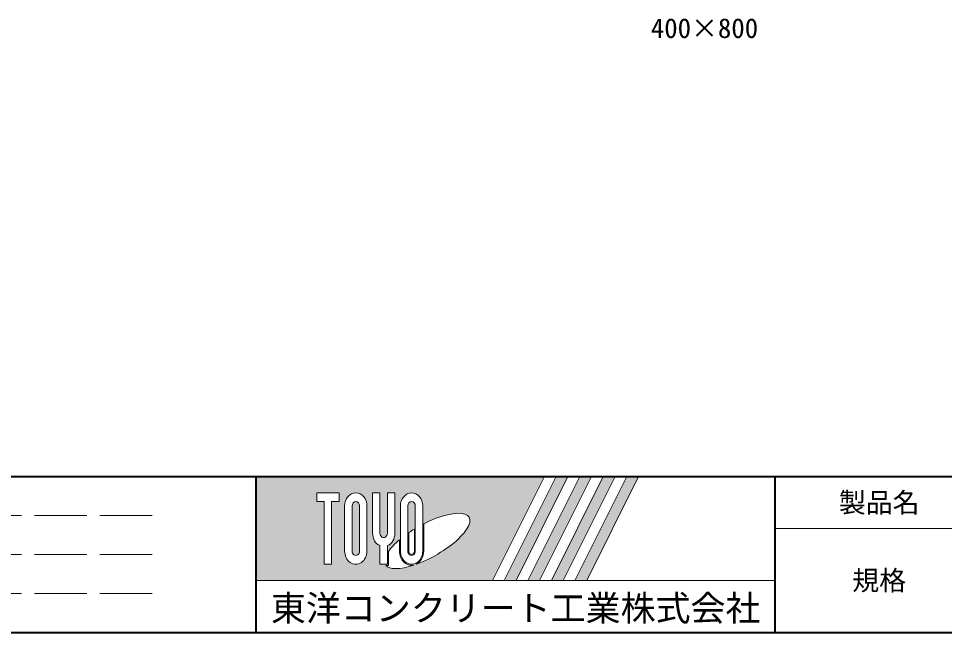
# Model space of a CAD drawing. Units: millimetres at full size; details may follow other scales. Extents: x -3301 to 90699, y 107523 to 139162.
# Drawn here: x 16659 to 18888, y 128499 to 129976 of the extents above; entities that cross this region are included whole.
import ezdxf
from ezdxf.enums import TextEntityAlignment as Align

# ---------------------------------------------------------------- set-up
doc = ezdxf.new("R2010")
doc.units = ezdxf.units.MM
doc.header["$LTSCALE"] = 21
doc.linetypes.add('DASHED', pattern=[7.5, 6, -1.5])
doc.linetypes.add('USER1', pattern=[1.35, 0.75, -0.6])
for name, color, linetype, lineweight in [('0_2', 7, 'USER1', 9), ('図枠', 7, 'Continuous', 5), ('補助線', 8, 'Continuous', 13)]:
    doc.layers.add(name, color=color, linetype=linetype, lineweight=lineweight)
doc.styles.add('ＭＳ ゴシック', font='')
doc.styles.get('ＭＳ ゴシック').set_extended_font_data('MS Gothic')

msp = doc.modelspace()

# ---------------------------------------------------------------- hatches: boundary and pattern name
at = {"layer": '図枠'}
h = msp.add_hatch(color=256, dxfattribs=at)
h.paths.add_polyline_path([(17230.46, 128874.01), (17230.46, 128624.01), (17799.6, 128624.01), (17924.6, 128874.01)])
edge = h.paths.add_edge_path(flags=16)
edge.add_ellipse((17642.27, 128719.21), major_axis=(101.01, 56.54), ratio=0.3471473, start_angle=-144.31122, end_angle=72.1899, ccw=False)
edge.add_ellipse((17604.87, 128694.8), major_axis=(0, 34.38), ratio=0.8463542, start_angle=-160.70346, end_angle=-90)
edge.add_line((17633.96, 128694.8), (17633.96, 128760.33))
edge = h.paths.add_edge_path(flags=16)
edge.add_ellipse((17604.87, 128803.22), major_axis=(0, 31.73), ratio=0.8463542, start_angle=-90, end_angle=90, ccw=False)
edge.add_line((17631.72, 128803.22), (17631.72, 128694.8))
edge.add_ellipse((17604.87, 128694.8), major_axis=(0, 31.73), ratio=0.8463542, start_angle=90, end_angle=-90, ccw=False)
edge.add_line((17578.01, 128694.8), (17578.01, 128803.22))
edge = h.paths.add_edge_path(flags=16)
edge.add_line((17613.82, 128803.22), (17613.82, 128694.8))
edge.add_ellipse((17604.87, 128694.8), major_axis=(0, 10.58), ratio=0.8463542, start_angle=90, end_angle=-90, ccw=False)
edge.add_line((17595.91, 128694.8), (17595.91, 128803.22))
edge.add_ellipse((17604.87, 128803.22), major_axis=(0, 10.58), ratio=0.8463542, start_angle=-90, end_angle=90, ccw=False)
edge = h.paths.add_edge_path(flags=16)
edge.add_line((17611.58, 128747.8), (17611.58, 128694.8))
edge.add_ellipse((17604.87, 128694.8), major_axis=(0, 7.93), ratio=0.8463542, start_angle=90, end_angle=-90, ccw=False)
edge.add_line((17598.15, 128694.8), (17598.15, 128739.13))
edge.add_ellipse((17642.27, 128719.21), major_axis=(101.01, 56.54), ratio=0.3471473, start_angle=107.79174, end_angle=126.47132, ccw=False)
edge = h.paths.add_edge_path(flags=16)
edge.add_ellipse((17537.73, 128737.77), major_axis=(0, 31.73), ratio=0.8463542, start_angle=-163.34117, end_angle=-90, ccw=False)
edge.add_line((17546.68, 128707.86), (17546.68, 128663.07))
edge.add_line((17546.68, 128663.07), (17528.78, 128663.07))
edge.add_line((17528.78, 128663.07), (17528.78, 128707.86))
edge.add_ellipse((17537.73, 128737.77), major_axis=(0, 31.73), ratio=0.8463542, start_angle=90, end_angle=163.34117, ccw=False)
edge.add_line((17510.87, 128737.77), (17510.87, 128834.95))
edge.add_line((17510.87, 128834.95), (17528.78, 128834.95))
edge.add_line((17528.78, 128834.95), (17528.78, 128737.77))
edge.add_ellipse((17537.73, 128737.77), major_axis=(0, 10.58), ratio=0.8463542, start_angle=90, end_angle=-90)
edge.add_line((17546.68, 128737.77), (17546.68, 128834.95))
edge.add_line((17546.68, 128834.95), (17564.58, 128834.95))
edge.add_line((17564.58, 128834.95), (17564.58, 128737.77))
edge = h.paths.add_edge_path(flags=16)
edge.add_line((17575.77, 128722.17), (17575.77, 128694.8))
edge.add_ellipse((17604.87, 128694.8), major_axis=(0, 34.38), ratio=0.8463542, start_angle=90, end_angle=-171.54427)
edge.add_ellipse((17642.27, 128719.21), major_axis=(101.01, 56.54), ratio=0.3471473, start_angle=-178.64954, end_angle=-148.29244, ccw=False)
edge.add_line((17542.82, 128660.43), (17548.92, 128660.43))
edge.add_line((17548.92, 128660.43), (17548.92, 128693.95))
edge.add_ellipse((17642.27, 128719.21), major_axis=(101.01, 56.54), ratio=0.3471473, start_angle=148.21912, end_angle=165.90812, ccw=False)
edge = h.paths.add_edge_path(flags=16)
edge.add_ellipse((17470.59, 128803.22), major_axis=(0, 31.73), ratio=0.8463542, start_angle=-90, end_angle=90, ccw=False)
edge.add_line((17497.44, 128803.22), (17497.44, 128694.8))
edge.add_ellipse((17470.59, 128694.8), major_axis=(0, 31.73), ratio=0.8463542, start_angle=90, end_angle=-90, ccw=False)
edge.add_line((17443.73, 128694.8), (17443.73, 128803.22))
edge = h.paths.add_edge_path(flags=16)
edge.add_line((17479.54, 128803.22), (17479.54, 128694.8))
edge.add_ellipse((17470.59, 128694.8), major_axis=(0, 10.58), ratio=0.8463542, start_angle=90, end_angle=-90, ccw=False)
edge.add_line((17461.64, 128694.8), (17461.64, 128803.22))
edge.add_ellipse((17470.59, 128803.22), major_axis=(0, 10.58), ratio=0.8463542, start_angle=-90, end_angle=90, ccw=False)
h.paths.add_polyline_path([(17430.31, 128834.95), (17430.31, 128813.79), (17412.4, 128813.79), (17412.4, 128663.07), (17394.5, 128663.07), (17394.5, 128813.79), (17376.6, 128813.79), (17376.6, 128834.95)], flags=16)
for points in [[(17827.96, 128624.01), (17856.32, 128624.01), (17981.32, 128874.01), (17952.96, 128874.01)], [(18038.04, 128874.01), (18009.68, 128874.01), (17884.68, 128624.01), (17913.04, 128624.01)], [(18094.76, 128874.01), (18066.4, 128874.01), (17941.4, 128624.01), (17969.76, 128624.01)], [(18151.48, 128874.01), (18123.12, 128874.01), (17998.12, 128624.01), (18026.48, 128624.01)]]:
    msp.add_hatch(color=256, dxfattribs=at).paths.add_polyline_path(points)

# ---------------------------------------------------------------- linework, layer by layer
at = {"layer": '図枠', "lineweight": 40}
for p, q in [((12824.21, 128874.01), (22574.21, 128874.01)), ((17230.46, 128499.01), (17230.46, 128874.01)), ((18480.46, 128499.01), (18480.46, 128874.01)), ((12824.21, 128499.01), (22574.21, 128499.01))]:
    msp.add_line(p, q, dxfattribs=at)
at = {"layer": '図枠'}
for p, q in [((17230.46, 128874.01), (17924.6, 128874.01)), ((17924.6, 128874.01), (17799.6, 128624.01)), ((17952.96, 128874.01), (17827.96, 128624.01)), ((17981.32, 128874.01), (17856.32, 128624.01)), ((18009.68, 128874.01), (17884.68, 128624.01)), ((18038.04, 128874.01), (17913.04, 128624.01)), ((18066.4, 128874.01), (17941.4, 128624.01)), ((17952.96, 128874.01), (17981.32, 128874.01)), ((18094.76, 128874.01), (17969.76, 128624.01)), ((18123.12, 128874.01), (17998.12, 128624.01)), ((18009.68, 128874.01), (18038.04, 128874.01)), ((18151.48, 128874.01), (18026.48, 128624.01)), ((18066.4, 128874.01), (18094.76, 128874.01)), ((18123.12, 128874.01), (18151.48, 128874.01)), ((17376.6, 128834.95), (17376.6, 128813.79)), ((17376.6, 128834.95), (17430.31, 128834.95)), ((17430.31, 128834.95), (17430.31, 128813.79)), ((17510.87, 128834.95), (17528.78, 128834.95)), ((17510.87, 128737.77), (17510.87, 128834.95)), ((17528.78, 128834.95), (17528.78, 128737.77)), ((17546.68, 128834.95), (17564.58, 128834.95)), ((17546.68, 128737.77), (17546.68, 128834.95)), ((17564.58, 128834.95), (17564.58, 128737.77)), ((17394.5, 128813.79), (17376.6, 128813.79)), ((17394.5, 128813.79), (17394.5, 128663.07)), ((17412.4, 128813.79), (17412.4, 128663.07)), ((17430.31, 128813.79), (17412.4, 128813.79)), ((17443.73, 128803.22), (17443.73, 128694.8)), ((17461.64, 128694.8), (17461.64, 128803.22)), ((17479.54, 128803.22), (17479.54, 128694.8)), ((17497.44, 128694.8), (17497.44, 128803.22)), ((17578.01, 128803.22), (17578.01, 128694.8)), ((17595.91, 128694.8), (17595.91, 128803.22)), ((17613.82, 128803.22), (17613.82, 128694.8)), ((17631.72, 128694.8), (17631.72, 128803.22)), ((17611.58, 128747.8), (17611.58, 128694.8)), ((17633.96, 128694.8), (17633.96, 128760.33)), ((17598.15, 128694.8), (17598.15, 128739.13)), ((17528.78, 128707.86), (17528.78, 128663.07)), ((17546.68, 128707.86), (17546.68, 128663.07)), ((17575.77, 128722.17), (17575.77, 128694.8)), ((17548.92, 128693.95), (17548.92, 128660.43)), ((17412.4, 128663.07), (17394.5, 128663.07)), ((17546.68, 128663.07), (17528.78, 128663.07)), ((17542.82, 128660.43), (17548.92, 128660.43)), ((17230.46, 128624.01), (17799.6, 128624.01)), ((17827.96, 128624.01), (17856.32, 128624.01)), ((17884.68, 128624.01), (17913.04, 128624.01)), ((17941.4, 128624.01), (17969.76, 128624.01)), ((17998.12, 128624.01), (18026.48, 128624.01))]:
    msp.add_line(p, q, dxfattribs=at)
at = {"layer": '図枠', "linetype": 'DASHED', "lineweight": 9}
for p, q in [((16980.46, 128780.26), (13074.21, 128780.26)), ((16980.46, 128686.51), (13074.21, 128686.51)), ((16980.46, 128592.76), (13074.21, 128592.76))]:
    msp.add_line(p, q, dxfattribs=at)
at = {"layer": '図枠', "lineweight": 13}
msp.add_line((22574.21, 128749.01), (18480.46, 128749.01), dxfattribs=at)
at = {"layer": '図枠'}
for centre, major_axis, ratio, start_param, end_param in [((17470.59, 128803.22), (0, 31.73), 0.846354, 4.712389, 7.8539816), ((17604.87, 128803.22), (0, 31.73), 0.846354, 4.712389, 7.8539816), ((17470.59, 128803.22), (0, 10.58), 0.846354, 4.712389, 7.8539816), ((17604.87, 128803.22), (0, 10.58), 0.846354, 4.712389, 7.8539816), ((17642.27, 128719.21), (101.01, 56.54), 0.347147, 4.2621853, 7.7429163), ((17642.27, 128719.21), (101.01, 56.54), 0.347147, 1.6817405, 1.8219833), ((17537.73, 128737.77), (0, 31.73), 0.846354, 1.5707963, 2.8017557), ((17537.73, 128737.77), (0, 10.58), 0.846354, 1.5707963, 4.712389), ((17537.73, 128737.77), (0, 31.73), 0.846354, 3.4814296, 4.712389), ((17642.27, 128719.21), (101.01, 56.54), 0.347147, 2.0815197, 2.5155126), ((17470.59, 128694.8), (0, 31.73), 0.846354, 1.5707963, 4.712389), ((17470.59, 128694.8), (0, 10.58), 0.846354, 1.5707963, 4.712389), ((17604.87, 128694.8), (0, 34.38), 0.846354, 1.5707963, 3.3154679), ((17604.87, 128694.8), (0, 31.73), 0.846354, 1.5707963, 4.712389), ((17604.87, 128694.8), (0, 10.58), 0.846354, 1.5707963, 4.712389), ((17604.87, 128694.8), (0, 7.93), 0.846354, 1.5707963, 4.712389), ((17604.87, 128694.8), (0, 34.38), 0.846354, 3.5338438, 4.712389), ((17642.27, 128719.21), (101.01, 56.54), 0.347147, 3.2093975, 4.2004451)]:
    msp.add_ellipse(centre, major_axis=major_axis, ratio=ratio, start_param=start_param, end_param=end_param, dxfattribs=at)
at = {"layer": '補助線'}
msp.add_line((17230.46, 128624.01), (18480.46, 128624.01), dxfattribs=at)

# ---------------------------------------------------------------- texts
at = {"layer": '0_2', "style": 'ＭＳ ゴシック'}
msp.add_text('400×800', height=47.47, dxfattribs=at).set_placement((18309.94, 129952.6), align=Align.MIDDLE_CENTER)
at = {"layer": '図枠', "style": 'ＭＳ ゴシック'}
for s, height, p in [('製品名', 47.47, (18730.46, 128811.51)), ('規格', 47.47, (18730.46, 128624.01)), ('東洋コンクリート工業株式会社', 61.71, (17855.46, 128557.6))]:
    msp.add_text(s, height=height, dxfattribs=at).set_placement(p, align=Align.MIDDLE_CENTER)

doc.saveas('drawing.dxf')
